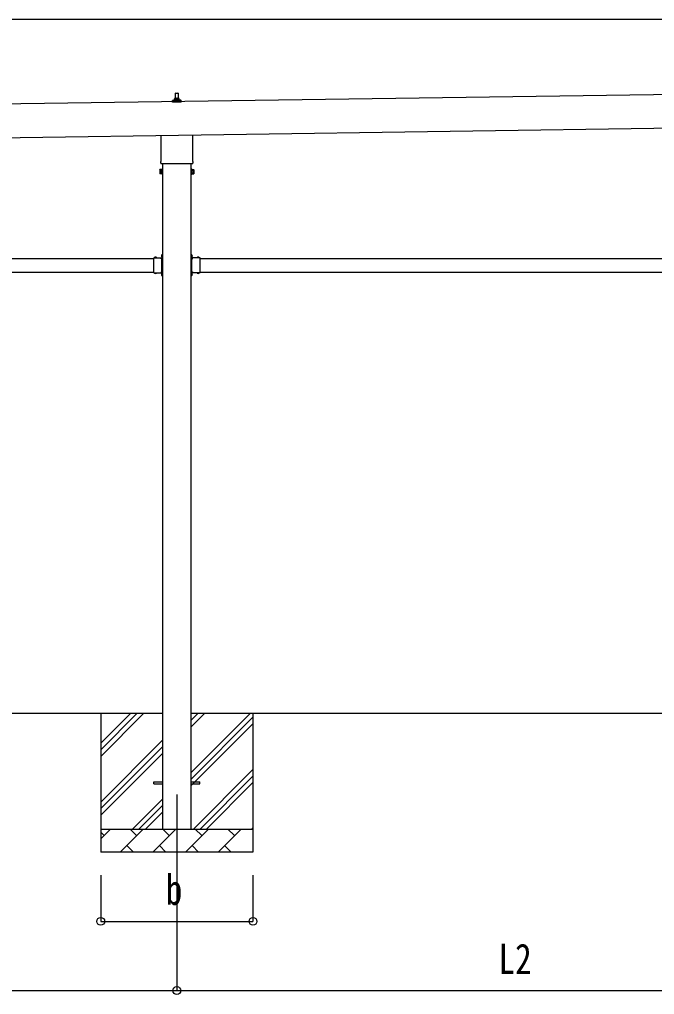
# Model space of a CAD drawing. Units: millimetres, scale not verified. Extents: x -16820 to 16820, y -11880 to 11880.
# Drawn here: x -1021 to 1732, y -6240 to -2015 of the extents above; entities that cross this region are included whole.
import ezdxf
from ezdxf.enums import TextEntityAlignment as Align

# ---------------------------------------------------------------- set-up
doc = ezdxf.new("R2010")
doc.units = ezdxf.units.MM
doc.header["$LTSCALE"] = 50
for name, color, linetype in [('0-4_YKK_12', 2, 'Continuous'), ('0-5_YKK_13', 4, 'Continuous'), ('0-6_YKK_A1', 4, 'Continuous'), ('0-7_YKK_D', 6, 'Continuous')]:
    doc.layers.add(name, color=color, linetype=linetype)
doc.styles.add('ＭＳ ゴシック', font='')
doc.styles.get('ＭＳ ゴシック').set_extended_font_data('MS Gothic')

msp = doc.modelspace()

# ---------------------------------------------------------------- linework, layer by layer
at = {"layer": '0-4_YKK_12'}
msp.add_line((-338.92, -5373), (-338.92, -5873), dxfattribs=at)
at = {"layer": '0-5_YKK_13'}
for p, q in [((-357.17, -2373.52), (-357.17, -2365.81)), ((-356.79, -2365.02), (-321.05, -2365.02)), ((-356.41, -2364.84), (-349.69, -2363.21)), ((-349.3, -2363.02), (-328.54, -2363.02)), ((-348.92, -2362.24), (-348.92, -2358.02)), ((-347.92, -2358.02), (-329.92, -2358.02)), ((-344.92, -2358.02), (-344.19, -2334.5)), ((-343.19, -2333.52), (-334.65, -2333.52)), ((-333.65, -2334.5), (-332.92, -2358.02)), ((-328.92, -2362.24), (-328.92, -2358.02)), ((-321.44, -2364.84), (-328.16, -2363.21)), ((-320.67, -2373.52), (-320.67, -2365.81)), ((-320.67, -2373.52), (-357.17, -2373.52)), ((-407.22, -2627.51), (-407.22, -2516.86)), ((-270.62, -2514.91), (-270.62, -2627.51)), ((-408.92, -2636.29), (-408.92, -2630.79)), ((-270.98, -2639.79), (-406.86, -2639.79)), ((-268.92, -2630.79), (-268.92, -2636.29)), ((-412.92, -2665.79), (-412.16, -2664.47)), ((-412.92, -2665.79), (-412.92, -2682.79)), ((-412.92, -2682.79), (-412.16, -2684.1)), ((-405.92, -2669.38), (-412.16, -2669.38)), ((-405.92, -2679.19), (-412.16, -2679.19)), ((-405.92, -2684.1), (-412.16, -2684.1)), ((-403.42, -2683.49), (-405.92, -2683.49)), ((-274.42, -2683.49), (-271.92, -2683.49)), ((-271.92, -2669.38), (-265.68, -2669.38)), ((-271.92, -2679.19), (-265.68, -2679.19)), ((-271.92, -2684.1), (-265.68, -2684.1)), ((-264.92, -2665.79), (-265.68, -2664.47)), ((-264.92, -2682.79), (-265.68, -2684.1)), ((-264.92, -2665.79), (-264.92, -2682.79)), ((-407.12, -3040), (-401.42, -3040)), ((-403.02, -3038.87), (-405.68, -3037.55)), ((-403.02, -3041.13), (-405.68, -3042.45)), ((-403.88, -3035.27), (-403.72, -3035.27)), ((-403.02, -3032.5), (-401.42, -3032.5)), ((-403.02, -3049.46), (-403.02, -3032.5)), ((-403.02, -3035.97), (-403.02, -3044.04)), ((-401.42, -3037), (-403.02, -3037)), ((-403.02, -3038), (-401.42, -3038)), ((-403.02, -3042), (-401.42, -3042)), ((-274.82, -3032.5), (-276.42, -3032.5)), ((-276.42, -3037), (-274.82, -3037)), ((-274.82, -3038), (-276.42, -3038)), ((-270.72, -3040), (-276.42, -3040)), ((-274.82, -3042), (-276.42, -3042)), ((-274.82, -3049.46), (-274.82, -3032.5)), ((-274.82, -3035.97), (-274.82, -3044.04)), ((-274.82, -3038.87), (-272.16, -3037.55)), ((-274.82, -3041.13), (-272.16, -3042.45)), ((-273.96, -3035.26), (-274.12, -3035.26)), ((-439.42, -3058.29), (-439.42, -3047.9)), ((-439.42, -3047.9), (-403.02, -3047.9)), ((-439.42, -3100.29), (-439.42, -3059.71)), ((-436.16, -3047.04), (-436.16, -3047.2)), ((-435.46, -3047.9), (-427.39, -3047.9)), ((-432.55, -3047.9), (-433.87, -3045.24)), ((-430.3, -3047.9), (-428.97, -3045.24)), ((-426.69, -3047.04), (-426.69, -3047.2)), ((-403.42, -3049.5), (-406.42, -3049.5)), ((-403.88, -3044.74), (-403.72, -3044.74)), ((-403.42, -3058.29), (-403.42, -3051.5)), ((-403.42, -3100.29), (-403.42, -3059.71)), ((-401.42, -3043), (-403.02, -3043)), ((-276.42, -3043), (-274.82, -3043)), ((-238.42, -3047.9), (-274.82, -3047.9)), ((-274.42, -3049.5), (-271.42, -3049.5)), ((-274.42, -3058.29), (-274.42, -3051.5)), ((-274.42, -3100.29), (-274.42, -3059.71)), ((-273.96, -3044.74), (-274.12, -3044.74)), ((-251.16, -3047.04), (-251.16, -3047.2)), ((-242.39, -3047.9), (-250.46, -3047.9)), ((-247.55, -3047.9), (-248.87, -3045.24)), ((-245.3, -3047.9), (-243.97, -3045.24)), ((-241.69, -3047.04), (-241.69, -3047.2)), ((-238.42, -3058.29), (-238.42, -3047.9)), ((-238.42, -3100.29), (-238.42, -3059.71)), ((-439.42, -3112.1), (-439.42, -3101.71)), ((-439.42, -3112.1), (-403.02, -3112.1)), ((-436.16, -3112.96), (-436.16, -3112.8)), ((-435.46, -3112.1), (-427.39, -3112.1)), ((-432.55, -3112.1), (-433.87, -3114.76)), ((-430.3, -3112.1), (-428.97, -3114.76)), ((-426.69, -3112.96), (-426.69, -3112.8)), ((-406.42, -3110.5), (-403.42, -3110.5)), ((-403.02, -3118.87), (-405.68, -3117.55)), ((-403.02, -3121.13), (-405.68, -3122.45)), ((-403.88, -3115.27), (-403.72, -3115.27)), ((-403.88, -3124.74), (-403.72, -3124.74)), ((-403.42, -3108.5), (-403.42, -3101.71)), ((-403.02, -3127.5), (-403.02, -3110.54)), ((-403.02, -3115.97), (-403.02, -3124.04)), ((-403.02, -3118), (-401.42, -3118)), ((-403.02, -3122), (-401.42, -3122)), ((-274.82, -3118), (-276.42, -3118)), ((-274.82, -3122), (-276.42, -3122)), ((-274.82, -3127.5), (-274.82, -3110.54)), ((-238.42, -3112.1), (-274.82, -3112.1)), ((-274.82, -3115.97), (-274.82, -3124.03)), ((-274.82, -3118.87), (-272.16, -3117.55)), ((-274.82, -3121.13), (-272.16, -3122.45)), ((-274.42, -3108.5), (-274.42, -3101.71)), ((-271.42, -3110.5), (-274.42, -3110.5)), ((-273.96, -3115.27), (-274.12, -3115.27)), ((-273.96, -3124.74), (-274.12, -3124.74)), ((-251.16, -3112.96), (-251.16, -3112.8)), ((-242.39, -3112.1), (-250.46, -3112.1)), ((-247.55, -3112.1), (-248.87, -3114.76)), ((-245.3, -3112.1), (-243.97, -3114.76)), ((-241.69, -3112.96), (-241.69, -3112.8)), ((-238.42, -3112.1), (-238.42, -3101.71)), ((-403.02, -3127.5), (-401.42, -3127.5)), ((-274.82, -3127.5), (-276.42, -3127.5)), ((-438.92, -5318.5), (-401.42, -5318.5)), ((-438.92, -5327.5), (-438.92, -5318.5)), ((-276.42, -5318.5), (-238.92, -5318.5)), ((-238.92, -5327.5), (-238.92, -5318.5)), ((-438.92, -5327.5), (-401.42, -5327.5)), ((-276.42, -5327.5), (-238.92, -5327.5))]:
    msp.add_line(p, q, dxfattribs=at)
for points in [[(-405.92, -2684.1), (-405.92, -2664.47), (-412.16, -2664.47)], [(-405.92, -2683.49), (-405.92, -2665.09), (-403.42, -2665.09)], [(-271.92, -2683.49), (-271.92, -2665.09), (-274.42, -2665.09)], [(-271.92, -2684.1), (-271.92, -2664.47), (-265.68, -2664.47)], [(-401.42, -3047.5), (-401.42, -3041.5), (-401.42, -3038.5), (-401.42, -3032.5)], [(-276.42, -3047.5), (-276.42, -3041.5), (-276.42, -3038.5), (-276.42, -3032.5)], [(-403.42, -3051.5), (-406.42, -3051.5), (-406.42, -3047.9)], [(-274.42, -3051.5), (-271.42, -3051.5), (-271.42, -3047.9)], [(-403.42, -3108.5), (-406.42, -3108.5), (-406.42, -3112.1)], [(-401.42, -3127.5), (-401.42, -3121.5), (-401.42, -3118.5), (-401.42, -3112.5)], [(-276.42, -3127.5), (-276.42, -3121.5), (-276.42, -3118.5), (-276.42, -3112.5)], [(-274.42, -3108.5), (-271.42, -3108.5), (-271.42, -3112.1)]]:
    msp.add_lwpolyline(points, dxfattribs=at)
for points in [[(-403.42, -2684.79), (-403.42, -2663.79), (-401.42, -2663.79), (-401.42, -2684.79)], [(-274.42, -2684.79), (-274.42, -2663.79), (-276.42, -2663.79), (-276.42, -2684.79)]]:
    msp.add_lwpolyline(points, close=True, dxfattribs=at)
for centre, radius, start, end in [((-356.17, -2365.81), 1, 103.62699, 180), ((-349.92, -2362.24), 1, 283.62699, 0), ((-344.84, -2358.66), 4.13, 90, 171.17633), ((-347.92, -2359.02), 1, 90, 180), ((-343.19, -2334.52), 1, 90, 178.60509), ((-335.59, -2358.02), 4.83, 133.60282, 180), ((-342.25, -2358.02), 4.83, 0, 46.39718), ((-334.65, -2334.52), 1, 1.39491, 90), ((-333.01, -2358.66), 4.13, 8.82367, 90), ((-329.92, -2359.02), 1, 0, 90), ((-327.92, -2362.24), 1, 180, 256.37301), ((-321.67, -2365.81), 1, 0, 76.37301), ((-404.92, -2630.79), 4, 125.09963, 180), ((-404.92, -2636.29), 4, 180, 194.47751), ((-404.92, -2636.29), 4, 194.47751, 241.04498), ((-272.92, -2636.29), 4, 298.95502, 345.52249), ((-272.92, -2630.79), 4, 0, 54.90037), ((-272.92, -2636.29), 4, 345.52249, 0), ((-408.58, -2666.93), 4.34, 145.61575, 214.38425), ((-408.58, -2681.65), 4.34, 145.61575, 214.38425), ((-396.68, -2674.29), 16.24, 162.41205, 197.58795), ((-269.27, -2666.93), 4.34, 325.61575, 34.38425), ((-281.16, -2674.29), 16.24, 342.41205, 17.58795), ((-269.27, -2681.65), 4.34, 325.61575, 34.38425), ((-399.12, -3040), 7, 140.87645, 180), ((-399.12, -3040), 7, 180, 219.12355), ((-403.88, -3036.13), 0.862, 90, 140.87645), ((-403.72, -3035.97), 0.7, 0, 90), ((-274.12, -3035.97), 0.7, 90, 180), ((-273.96, -3036.13), 0.862, 39.12355, 90), ((-278.72, -3040), 7, 0, 39.12355), ((-278.72, -3040), 7, 320.87645, 0), ((-440.12, -3059), 1, 314.427, 45.573), ((-435.46, -3047.2), 0.7, 180, 270), ((-435.29, -3047.04), 0.862, 129.12355, 180), ((-431.42, -3051.8), 7, 90, 129.12355), ((-431.42, -3051.8), 7, 50.87645, 90), ((-427.39, -3047.2), 0.7, 270, 0), ((-427.55, -3047.04), 0.862, 0, 50.87645), ((-403.88, -3043.87), 0.862, 219.12355, 270), ((-403.72, -3044.04), 0.7, 270, 0), ((-402.72, -3059), 1, 134.427, 225.573), ((-403.42, -3047.5), 2, 270, 0), ((-274.42, -3047.5), 2, 180, 270), ((-274.12, -3044.04), 0.7, 180, 270), ((-275.12, -3059), 1, 314.427, 45.573), ((-273.96, -3043.87), 0.862, 270, 320.87645), ((-250.46, -3047.2), 0.7, 180, 270), ((-250.29, -3047.04), 0.862, 129.12355, 180), ((-246.42, -3051.8), 7, 90, 129.12355), ((-246.42, -3051.8), 7, 50.87645, 90), ((-242.39, -3047.2), 0.7, 270, 0), ((-242.55, -3047.04), 0.862, 0, 50.87645), ((-237.72, -3059), 1, 134.427, 225.573), ((-440.12, -3101), 1, 314.427, 45.573), ((-435.46, -3112.8), 0.7, 90, 180), ((-435.29, -3112.96), 0.862, 180, 230.87645), ((-431.42, -3108.2), 7, 230.87645, 270), ((-431.42, -3108.2), 7, 270, 309.12355), ((-427.39, -3112.8), 0.7, 0, 90), ((-427.55, -3112.96), 0.862, 309.12355, 0), ((-399.12, -3120), 7, 140.87645, 180), ((-399.12, -3120), 7, 180, 219.12355), ((-403.88, -3116.13), 0.862, 90, 140.87645), ((-403.88, -3123.87), 0.862, 219.12355, 270), ((-402.72, -3101), 1, 134.427, 225.573), ((-403.72, -3115.97), 0.7, 0, 90), ((-403.72, -3124.04), 0.7, 270, 0), ((-403.42, -3112.5), 2, 0, 90), ((-274.42, -3112.5), 2, 90, 180), ((-274.12, -3115.97), 0.7, 90, 180), ((-274.12, -3124.03), 0.7, 180, 270), ((-275.12, -3101), 1, 314.427, 45.573), ((-273.96, -3116.13), 0.862, 39.12355, 90), ((-273.96, -3123.87), 0.862, 270, 320.87645), ((-278.72, -3120), 7, 0, 39.12355), ((-278.72, -3120), 7, 320.87645, 0), ((-250.46, -3112.8), 0.7, 90, 180), ((-250.29, -3112.96), 0.862, 180, 230.87645), ((-246.42, -3108.2), 7, 230.87645, 270), ((-246.42, -3108.2), 7, 270, 309.12355), ((-242.39, -3112.8), 0.7, 0, 90), ((-242.55, -3112.96), 0.862, 309.12355, 0), ((-237.72, -3101), 1, 134.427, 225.573)]:
    msp.add_arc(centre, radius, start, end, dxfattribs=at)
at = {"layer": '0-6_YKK_A1'}
for p, q in [((3547.94, -2315.38), (-1828.98, -2392.16)), ((-1826.91, -2537.14), (3550.01, -2460.33)), ((-401.42, -2639.79), (-401.42, -5523)), ((-276.42, -5523), (-276.42, -2639.79)), ((-3238.42, -3050), (-439.42, -3050)), ((-238.42, -3050), (2560.58, -3050)), ((-3238.42, -3110), (-439.42, -3110)), ((-406.42, -3110), (-401.92, -3110)), ((-271.42, -3110), (-275.92, -3110)), ((-238.42, -3110), (2560.58, -3110)), ((-401.42, -5023), (-3276.42, -5023)), ((-668.92, -5023), (-668.92, -5623)), ((-668.92, -5208.05), (-483.87, -5023)), ((-668.92, -5179.77), (-512.15, -5023)), ((-668.92, -5151.48), (-540.44, -5023)), ((2598.58, -5023), (-276.42, -5023)), ((-276.42, -5278.1), (-21.32, -5023)), ((-276.42, -5080.11), (-219.31, -5023)), ((-276.42, -5051.82), (-247.6, -5023)), ((-8.92, -5023), (-8.92, -5623)), ((-276.42, -5306.38), (-8.92, -5038.88)), ((-276.42, -5334.67), (-8.92, -5067.17)), ((-668.92, -5406.04), (-401.42, -5138.54)), ((-668.92, -5434.32), (-401.42, -5166.82)), ((-668.92, -5462.61), (-401.42, -5195.11)), ((-266.76, -5523), (-8.92, -5265.16)), ((-238.48, -5523), (-8.92, -5293.44)), ((-210.19, -5523), (-8.92, -5321.73)), ((-531.32, -5523), (-401.42, -5393.1)), ((-503.04, -5523), (-401.42, -5421.38)), ((-474.75, -5523), (-401.42, -5449.67)), ((-668.92, -5523), (-8.92, -5523)), ((-668.92, -5565.89), (-626.03, -5523)), ((-584.61, -5623), (-484.61, -5523)), ((-513.16, -5551.55), (-541.71, -5523)), ((-443.18, -5623), (-343.18, -5523)), ((-371.74, -5551.55), (-400.29, -5523)), ((-301.76, -5623), (-201.76, -5523)), ((-230.32, -5551.55), (-258.87, -5523)), ((-160.34, -5623), (-60.34, -5523)), ((-88.9, -5551.55), (-117.45, -5523)), ((-12.21, -5523), (-8.92, -5519.72)), ((-654.58, -5551.55), (-668.92, -5537.21)), ((-556.05, -5594.45), (-527.5, -5623)), ((-414.63, -5594.45), (-386.08, -5623)), ((-273.21, -5594.45), (-244.66, -5623)), ((-131.79, -5594.45), (-103.24, -5623)), ((-8.92, -5623), (-668.92, -5623))]:
    msp.add_line(p, q, dxfattribs=at)
for points in [[(-406.42, -3050), (-401.92, -3050), (-401.92, -3110)], [(-271.42, -3050), (-275.92, -3050), (-275.92, -3110)]]:
    msp.add_lwpolyline(points, dxfattribs=at)
at = {"layer": '0-7_YKK_D'}
for p, q in [((3367.5, -2014.89), (-7053.51, -2014.89)), ((-668.92, -5723), (-668.92, -5924)), ((-338.92, -5723), (-338.92, -6224)), ((-338.92, -5723), (-338.92, -6224)), ((-8.92, -5723), (-8.92, -5924)), ((-668.92, -5923), (-8.92, -5923)), ((-3338.92, -6223), (-338.92, -6223)), ((-338.92, -6223), (2661.08, -6223))]:
    msp.add_line(p, q, dxfattribs=at)
for centre in [(-668.92, -5923), (-8.92, -5923), (-338.92, -6223), (-338.92, -6223)]:
    msp.add_circle(centre, 17, dxfattribs=at)

# ---------------------------------------------------------------- texts
at = {"layer": '0-7_YKK_D', "style": 'ＭＳ ゴシック', "width": 0.8}
for s, p in [('b', (-386.92, -5891)), ('L2', (1055.48, -6191))]:
    msp.add_text(s, height=132, dxfattribs=at).set_placement(p, align=Align.BOTTOM_LEFT)

doc.saveas('drawing.dxf')
